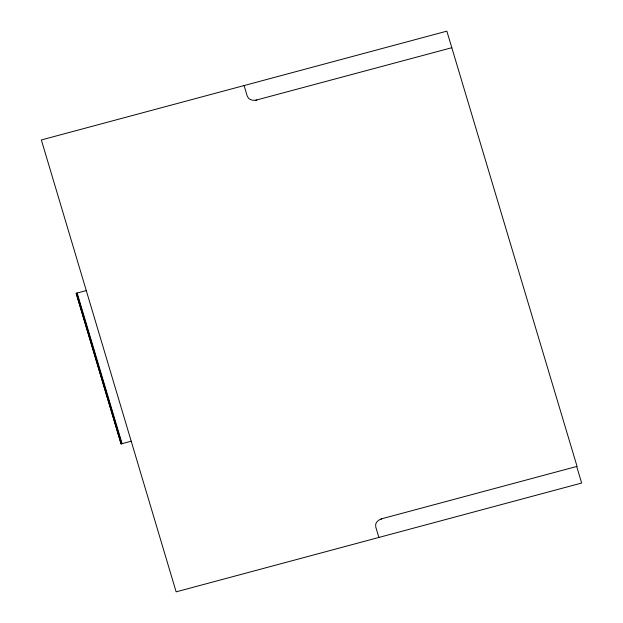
<?xml version="1.0" encoding="UTF-8"?>
<svg xmlns="http://www.w3.org/2000/svg" width="623" height="623" viewBox="0 0 623 623"><rect width="100%" height="100%" fill="white"/><g stroke="black" fill="none" stroke-linecap="round" stroke-linejoin="round"><path stroke-width="0.93" d="M378.901 537.447L375.794 527.175L375.661 524.535A8.403 6.285 -13 0 1 379.205 519.925L382.413 518.585L577.054 466.386L446.855 31.15L41.352 139.957L176.145 591.85L581.648 483.043L576.696 466.479M380.692 519.177L381.704 518.795M244.115 85.553L247.136 95.841L248.484 98.161A8.403 6.285 -13 0 0 255.656 100.241L451.792 47.722M86.285 290.583L76.146 293.308L121.072 443.934L131.212 441.216M255.656 100.241L256.801 100.038M77.159 293.036L122.092 443.669M76.738 293.145L121.672 443.778M76.216 293.285L121.142 443.919"/></g></svg>
